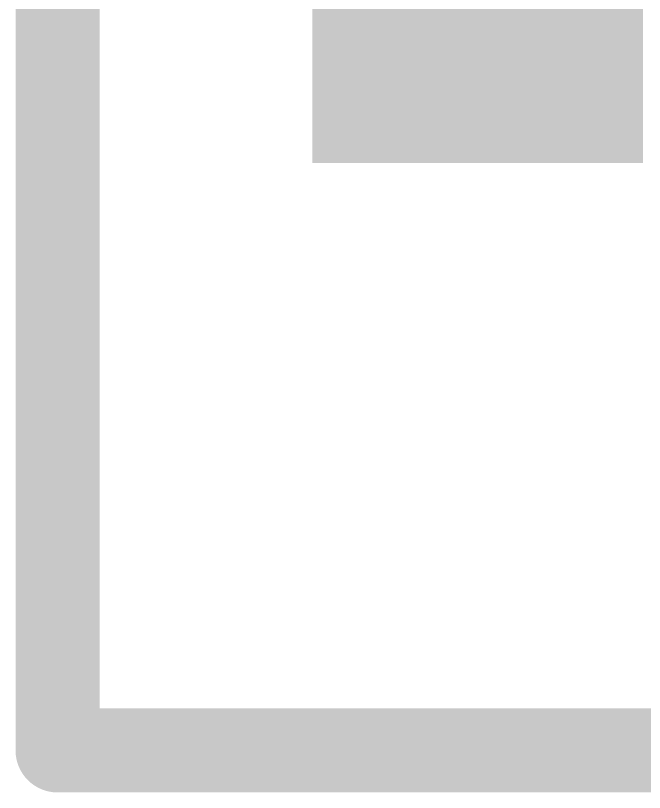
# Model space of a CAD drawing. Extents: x -17 to 90, y -12 to 22.
# Drawn here: x 1.143 to 3.044, y 1.143 to 3.491 of the extents above; entities that cross this region are included whole.
import ezdxf

# ---------------------------------------------------------------- set-up
doc = ezdxf.new("R2010")
doc.units = 0
for name, color, linetype in [('1', 12, 'CONTINUOUS'), ('16', 132, 'CONTINUOUS'), ('20', 53, 'CONTINUOUS')]:
    doc.layers.add(name, color=color, linetype=linetype)

# ---------------------------------------------------------------- blocks, each defined once
blk = doc.blocks.new('RECT')
blk.add_solid([(-0.5, -0.5), (0.5, -0.5), (-0.5, 0.5), (0.5, 0.5)])

msp = doc.modelspace()

# ---------------------------------------------------------------- linework, layer by layer
at = {"layer": '1', "const_width": 0.254}
for points in [[(1.27, 1.27), (1.27, 21.59)], [(31.75, 1.27), (1.27, 1.27)]]:
    msp.add_lwpolyline(points, dxfattribs=at)
at = {"layer": '1', "const_width": 0.127}
for points in [[(1.27, 1.3335, 1), (1.27, 1.2065)], [(1.2065, 1.27, 1), (1.3335, 1.27)]]:
    msp.add_lwpolyline(points, format="xyb", dxfattribs=at)
at = {"layer": '16', "const_width": 0.254}
for points in [[(1.27, 1.27), (1.27, 21.59)], [(31.75, 1.27), (1.27, 1.27)]]:
    msp.add_lwpolyline(points, dxfattribs=at)
at = {"layer": '16', "const_width": 0.127}
for points in [[(1.27, 1.3335, 1), (1.27, 1.2065)], [(1.2065, 1.27, 1), (1.3335, 1.27)]]:
    msp.add_lwpolyline(points, format="xyb", dxfattribs=at)
at = {"layer": '20', "const_width": 0.2032}
for points in [[(1.27, 1.27), (1.27, 21.59)], [(31.75, 1.27), (1.27, 1.27)]]:
    msp.add_lwpolyline(points, dxfattribs=at)
at = {"layer": '20', "const_width": 0.1016}
for points in [[(1.27, 1.3208, 1), (1.27, 1.2192)], [(1.2192, 1.27, 1), (1.3208, 1.27)]]:
    msp.add_lwpolyline(points, format="xyb", dxfattribs=at)

# ---------------------------------------------------------------- block references
at = {"layer": '1', "xscale": 1.1, "rotation": 270}
msp.add_blockref('RECT', (2.54, 3.595), dxfattribs=at)

doc.saveas('drawing.dxf')
